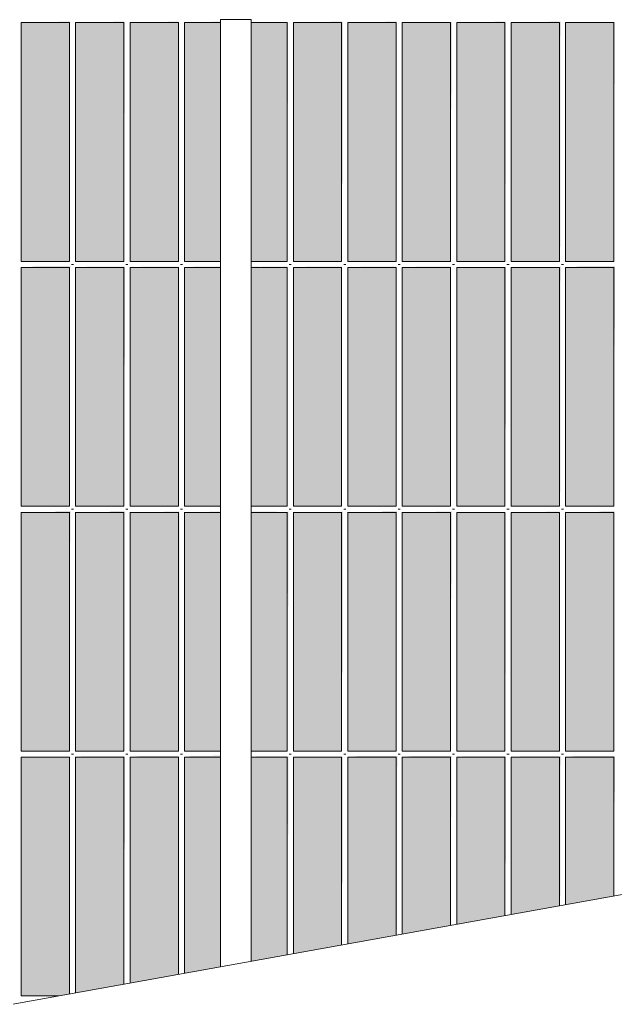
# Model space of a CAD drawing. Header units: metres. Extents: x -14 to 130, y -38 to 4.
# Drawn here: x 110.578 to 111.065, y -31.193 to -30.394 of the extents above; entities that cross this region are included whole.
import ezdxf

# ---------------------------------------------------------------- set-up
doc = ezdxf.new("R2010")
doc.units = ezdxf.units.M
doc.header["$MEASUREMENT"] = 0
for name, color, linetype in [('A-Ost_Ansicht Ost PP_2_110 Wand Aussen', 7, 'Continuous'), ('A-Ost_Ansicht Ost PP_2_140 Brüstung', 7, 'Continuous'), ('A-Ost_Ansicht Ost PP_2_717 Außen Ausstattung', 7, 'Continuous')]:
    doc.layers.add(name, color=color, linetype=linetype)

msp = doc.modelspace()

# ---------------------------------------------------------------- hatches: boundary and pattern name
at = {"layer": 'A-Ost_Ansicht Ost PP_2_140 Brüstung', "linetype": 'Continuous', "lineweight": 0, "true_color": 0x000000}
for points in [[(110.57962, -30.59123), (110.61909, -30.59123), (110.61909, -30.39623), (110.57962, -30.39623)], [(110.66355, -30.39623), (110.62409, -30.39623), (110.62409, -30.59123), (110.66355, -30.59123)], [(110.70802, -30.39623), (110.66855, -30.39623), (110.66855, -30.59123), (110.70802, -30.59123)], [(110.71302, -30.59123), (110.74247, -30.59123), (110.74247, -30.39623), (110.71302, -30.39623)], [(110.79694, -30.39623), (110.76749, -30.39623), (110.76749, -30.59123), (110.79694, -30.59123)], [(110.80194, -30.59123), (110.84141, -30.59123), (110.84141, -30.39623), (110.80194, -30.39623)], [(110.88587, -30.39623), (110.84641, -30.39623), (110.84641, -30.59123), (110.88587, -30.59123)], [(110.93034, -30.39623), (110.89087, -30.39623), (110.89087, -30.59123), (110.93034, -30.59123)], [(110.93534, -30.39623), (110.93534, -30.59123), (110.9748, -30.59123), (110.9748, -30.39623)], [(110.9798, -30.59123), (111.01927, -30.59123), (111.01927, -30.39623), (110.9798, -30.39623)], [(111.06373, -30.39623), (111.02427, -30.39623), (111.02427, -30.59123), (111.06373, -30.59123)], [(110.61909, -30.59623), (110.57962, -30.59623), (110.57962, -30.79123), (110.61909, -30.79123)], [(110.66355, -30.59623), (110.62409, -30.59623), (110.62409, -30.79123), (110.66355, -30.79123)], [(110.66855, -30.59623), (110.66855, -30.79123), (110.70802, -30.79123), (110.70802, -30.59623)], [(110.71302, -30.59623), (110.71302, -30.79123), (110.74247, -30.79123), (110.74247, -30.59623)], [(110.76749, -30.79123), (110.79694, -30.79123), (110.79694, -30.59623), (110.76749, -30.59623)], [(110.84141, -30.59623), (110.80194, -30.59623), (110.80194, -30.79123), (110.84141, -30.79123)], [(110.84641, -30.79123), (110.88587, -30.79123), (110.88587, -30.59623), (110.84641, -30.59623)], [(110.93034, -30.59623), (110.89087, -30.59623), (110.89087, -30.79123), (110.93034, -30.79123)], [(110.9748, -30.59623), (110.93534, -30.59623), (110.93534, -30.79123), (110.9748, -30.79123)], [(110.9798, -30.59623), (110.9798, -30.79123), (111.01927, -30.79123), (111.01927, -30.59623)], [(111.02427, -30.59623), (111.02427, -30.79123), (111.06373, -30.79123), (111.06373, -30.59623)], [(110.57962, -30.99123), (110.61909, -30.99123), (110.61909, -30.79623), (110.57962, -30.79623)], [(110.62409, -30.99123), (110.66355, -30.99123), (110.66355, -30.79623), (110.62409, -30.79623)], [(110.66855, -30.99123), (110.70802, -30.99123), (110.70802, -30.79623), (110.66855, -30.79623)], [(110.71302, -30.99123), (110.74247, -30.99123), (110.74247, -30.79623), (110.71302, -30.79623)], [(110.79694, -30.79623), (110.76749, -30.79623), (110.76749, -30.99123), (110.79694, -30.99123)], [(110.80194, -30.99123), (110.84141, -30.99123), (110.84141, -30.79623), (110.80194, -30.79623)], [(110.84641, -30.99123), (110.88587, -30.99123), (110.88587, -30.79623), (110.84641, -30.79623)], [(110.89087, -30.79623), (110.89087, -30.99123), (110.93034, -30.99123), (110.93034, -30.79623)], [(110.93534, -30.79623), (110.93534, -30.99123), (110.9748, -30.99123), (110.9748, -30.79623)], [(110.9798, -30.79623), (110.9798, -30.99123), (111.01927, -30.99123), (111.01927, -30.79623)], [(111.02427, -30.79623), (111.02427, -30.99123), (111.06373, -30.99123), (111.06373, -30.79623)], [(110.61909, -30.99623), (110.57962, -30.99623), (110.57962, -31.19123), (110.61008, -31.19123), (110.61909, -31.18961)], [(110.66355, -30.99623), (110.62409, -30.99623), (110.62409, -31.18871), (110.66355, -31.1816)], [(110.70802, -30.99623), (110.66855, -30.99623), (110.66855, -31.1807), (110.70802, -31.1736)], [(110.71302, -30.99623), (110.71302, -31.1727), (110.74247, -31.1674), (110.74247, -30.99623)], [(110.76749, -31.1629), (110.79694, -31.15759), (110.79694, -30.99623), (110.76749, -30.99623)], [(110.84141, -30.99623), (110.80194, -30.99623), (110.80194, -31.15669), (110.84141, -31.14959)], [(110.84641, -30.99623), (110.84641, -31.14869), (110.88587, -31.14159), (110.88587, -30.99623)], [(110.93034, -30.99623), (110.89087, -30.99623), (110.89087, -31.14069), (110.93034, -31.13358)], [(110.9748, -30.99623), (110.93534, -30.99623), (110.93534, -31.13268), (110.9748, -31.12558)], [(111.01927, -30.99623), (110.9798, -30.99623), (110.9798, -31.12468), (111.01927, -31.11758)], [(111.06373, -30.99623), (111.02427, -30.99623), (111.02427, -31.11668), (111.06373, -31.10957)]]:
    msp.add_hatch(color=18, dxfattribs=at).paths.add_polyline_path(points)
at = {"layer": 'A-Ost_Ansicht Ost PP_2_717 Außen Ausstattung', "linetype": 'Continuous', "lineweight": 0, "true_color": 0x000000}
for points in [[(110.61998, -30.39534), (110.57873, -30.39534), (110.61967, -30.39564)], [(110.57904, -30.39564), (110.61942, -30.39589)], [(110.57929, -30.39589), (110.61924, -30.39608)], [(110.61924, -30.39608), (110.57947, -30.39608), (110.61913, -30.39619)], [(110.61913, -30.59127), (110.61924, -30.39608)], [(110.61924, -30.39608), (110.61924, -30.59138), (110.61942, -30.39589)], [(110.61942, -30.39589), (110.61942, -30.59156), (110.61967, -30.39564)], [(110.61998, -30.39534), (110.61967, -30.59181)], [(110.66444, -30.39534), (110.62319, -30.39534), (110.66414, -30.39564)], [(110.66414, -30.39564), (110.6235, -30.39564), (110.66389, -30.39589)], [(110.66389, -30.39589), (110.62375, -30.39589), (110.6637, -30.39608)], [(110.62394, -30.39608), (110.66359, -30.39619)], [(110.6637, -30.39608), (110.66359, -30.59127)], [(110.6637, -30.59138), (110.66389, -30.39589)], [(110.66389, -30.39589), (110.66389, -30.59156), (110.66414, -30.39564)], [(110.66414, -30.59181), (110.66444, -30.39534)], [(110.70891, -30.39534), (110.66766, -30.39534), (110.7086, -30.39564)], [(110.7086, -30.39564), (110.66797, -30.39564), (110.70835, -30.39589)], [(110.66822, -30.39589), (110.70817, -30.39608)], [(110.70817, -30.39608), (110.6684, -30.39608), (110.70805, -30.39619)], [(110.70805, -30.59127), (110.70817, -30.39608)], [(110.70817, -30.39608), (110.70817, -30.59138), (110.70835, -30.39589)], [(110.70835, -30.39589), (110.70835, -30.59156), (110.7086, -30.39564)], [(110.70891, -30.39534), (110.7086, -30.59181)], [(110.74247, -30.39534), (110.71212, -30.39534), (110.74247, -30.39564)], [(110.71243, -30.39564), (110.74247, -30.39589)], [(110.71268, -30.39589), (110.74247, -30.39608)], [(110.74247, -30.39608), (110.71286, -30.39608), (110.74247, -30.39619)], [(110.74159, -30.39498), (110.74247, -30.39534)], [(110.74187, -30.39458), (110.74247, -30.39498)], [(110.76748, -30.39534), (110.79753, -30.39564)], [(110.79753, -30.39564), (110.76748, -30.39564), (110.79728, -30.39589)], [(110.79728, -30.39589), (110.76748, -30.39589), (110.79709, -30.39608)], [(110.76748, -30.39608), (110.79698, -30.39619)], [(110.79698, -30.39619), (110.79698, -30.59127), (110.79709, -30.39608)], [(110.79728, -30.39589), (110.79709, -30.59138)], [(110.79728, -30.39589), (110.79728, -30.59156), (110.79753, -30.39564)], [(110.79784, -30.39534), (110.79753, -30.59181)], [(110.8423, -30.39534), (110.80105, -30.39534), (110.84199, -30.39564)], [(110.84199, -30.39564), (110.80136, -30.39564), (110.84174, -30.39589)], [(110.80161, -30.39589), (110.84156, -30.39608)], [(110.84156, -30.39608), (110.80179, -30.39608), (110.84145, -30.39619)], [(110.84145, -30.59127), (110.84156, -30.39608)], [(110.84156, -30.59138), (110.84174, -30.39589)], [(110.84174, -30.39589), (110.84174, -30.59156), (110.84199, -30.39564)], [(110.84199, -30.39564), (110.84199, -30.59181), (110.8423, -30.39534)], [(110.88676, -30.39534), (110.84551, -30.39534), (110.88646, -30.39564)], [(110.88646, -30.39564), (110.84582, -30.39564), (110.88621, -30.39589)], [(110.88621, -30.39589), (110.84607, -30.39589), (110.88602, -30.39608)], [(110.88602, -30.39608), (110.84626, -30.39608), (110.88591, -30.39619)], [(110.88602, -30.39608), (110.88591, -30.59127)], [(110.88602, -30.39608), (110.88602, -30.59138), (110.88621, -30.39589)], [(110.88646, -30.39564), (110.88621, -30.59156)], [(110.88676, -30.39534), (110.88646, -30.59181)], [(110.88998, -30.39534), (110.93092, -30.39564)], [(110.93092, -30.39564), (110.89029, -30.39564), (110.93067, -30.39589)], [(110.93067, -30.39589), (110.89054, -30.39589), (110.93049, -30.39608)], [(110.89072, -30.39608), (110.93038, -30.39619)], [(110.93038, -30.59127), (110.93049, -30.39608)], [(110.93049, -30.39608), (110.93049, -30.59138), (110.93067, -30.39589)], [(110.93067, -30.39589), (110.93067, -30.59156), (110.93092, -30.39564)], [(110.93092, -30.39564), (110.93092, -30.59181), (110.93123, -30.39534)], [(110.97569, -30.39534), (110.93444, -30.39534), (110.97539, -30.39564)], [(110.93475, -30.39564), (110.97514, -30.39589)], [(110.935, -30.39589), (110.97495, -30.39608)], [(110.97495, -30.39608), (110.93519, -30.39608), (110.97484, -30.39619)], [(110.97484, -30.39619), (110.97484, -30.59127), (110.97495, -30.39608)], [(110.97495, -30.39608), (110.97495, -30.59138), (110.97514, -30.39589)], [(110.97514, -30.39589), (110.97514, -30.59156), (110.97539, -30.39564)], [(110.97569, -30.39534), (110.97539, -30.59181)], [(111.02016, -30.39534), (110.97891, -30.39534), (111.01985, -30.39564)], [(110.97922, -30.39564), (111.0196, -30.39589)], [(110.97947, -30.39589), (111.01942, -30.39608)], [(110.97965, -30.39608), (111.0193, -30.39619)], [(111.01942, -30.39608), (111.0193, -30.59127)], [(111.01942, -30.39608), (111.01942, -30.59138), (111.0196, -30.39589)], [(111.0196, -30.39589), (111.0196, -30.59156), (111.01985, -30.39564)], [(111.01985, -30.39564), (111.01985, -30.59181), (111.02016, -30.39534)], [(111.02337, -30.39534), (111.06431, -30.39564)], [(111.02368, -30.39564), (111.06406, -30.39589)], [(111.06406, -30.39589), (111.02393, -30.39589), (111.06388, -30.39608)], [(111.06388, -30.39608), (111.02411, -30.39608), (111.06377, -30.39619)], [(111.06377, -30.39619), (111.06377, -30.59127), (111.06388, -30.39608)], [(111.06388, -30.39608), (111.06388, -30.59138), (111.06406, -30.39589)], [(111.06406, -30.39589), (111.06406, -30.59156), (111.06431, -30.39564)], [(111.06462, -30.39534), (111.06431, -30.59181)], [(110.61998, -30.59534), (110.57873, -30.59534), (110.61967, -30.59564)], [(110.61967, -30.59564), (110.57904, -30.59564), (110.61942, -30.59589)], [(110.57929, -30.59589), (110.61924, -30.59608)], [(110.57947, -30.59608), (110.61913, -30.59619)], [(110.61924, -30.59608), (110.61913, -30.79127)], [(110.61924, -30.79138), (110.61942, -30.59589)], [(110.61942, -30.59589), (110.61942, -30.79156), (110.61967, -30.59564)], [(110.61998, -30.59534), (110.61967, -30.79181)], [(110.62319, -30.59534), (110.66414, -30.59564)], [(110.66414, -30.59564), (110.6235, -30.59564), (110.66389, -30.59589)], [(110.66389, -30.59589), (110.62375, -30.59589), (110.6637, -30.59608)], [(110.62394, -30.59608), (110.66359, -30.59619)], [(110.66359, -30.59619), (110.66359, -30.79127), (110.6637, -30.59608)], [(110.6637, -30.79138), (110.66389, -30.59589)], [(110.66389, -30.59589), (110.66389, -30.79156), (110.66414, -30.59564)], [(110.66414, -30.59564), (110.66414, -30.79181), (110.66444, -30.59534)], [(110.66766, -30.59534), (110.7086, -30.59564)], [(110.7086, -30.59564), (110.66797, -30.59564), (110.70835, -30.59589)], [(110.66822, -30.59589), (110.70817, -30.59608)], [(110.70817, -30.59608), (110.6684, -30.59608), (110.70805, -30.59619)], [(110.70805, -30.79127), (110.70817, -30.59608)], [(110.70817, -30.59608), (110.70817, -30.79138), (110.70835, -30.59589)], [(110.70835, -30.59589), (110.70835, -30.79156), (110.7086, -30.59564)], [(110.70891, -30.59534), (110.7086, -30.79181)], [(110.74247, -30.59534), (110.71212, -30.59534), (110.74247, -30.59564)], [(110.71243, -30.59564), (110.74247, -30.59589)], [(110.71268, -30.59589), (110.74247, -30.59608)], [(110.74247, -30.59608), (110.71286, -30.59608), (110.74247, -30.59619)], [(110.73039, -30.59127), (110.74247, -30.59138)], [(110.73081, -30.59138), (110.74247, -30.59156)], [(110.73121, -30.59156), (110.74247, -30.59181)], [(110.73157, -30.59181), (110.74247, -30.59212)], [(110.73187, -30.59212), (110.74247, -30.59248)], [(110.73212, -30.59248), (110.74247, -30.59287)], [(110.73213, -30.59498), (110.74247, -30.59534)], [(110.73231, -30.59287), (110.74247, -30.5933)], [(110.73231, -30.59458), (110.74247, -30.59498)], [(110.73242, -30.5933), (110.74247, -30.59373)], [(110.73242, -30.59416), (110.74247, -30.59458)], [(110.73246, -30.59373), (110.74247, -30.59416)], [(110.79784, -30.59534), (110.76748, -30.59534), (110.79753, -30.59564)], [(110.76748, -30.59589), (110.79728, -30.59589), (110.76748, -30.59564)], [(110.76748, -30.59608), (110.79709, -30.59608), (110.76748, -30.59589)], [(110.76748, -30.59608), (110.79698, -30.59619)], [(110.79698, -30.59619), (110.79698, -30.79127), (110.79709, -30.59608)], [(110.79709, -30.59608), (110.79709, -30.79138), (110.79728, -30.59589)], [(110.79753, -30.59564), (110.79728, -30.79156)], [(110.79784, -30.59534), (110.79753, -30.79181)], [(110.8423, -30.59534), (110.80105, -30.59534), (110.84199, -30.59564)], [(110.80136, -30.59564), (110.84174, -30.59589)], [(110.84174, -30.59589), (110.80161, -30.59589), (110.84156, -30.59608)], [(110.84156, -30.59608), (110.80179, -30.59608), (110.84145, -30.59619)], [(110.84156, -30.59608), (110.84145, -30.79127)], [(110.84156, -30.79138), (110.84174, -30.59589)], [(110.84199, -30.59564), (110.84174, -30.79156)], [(110.8423, -30.59534), (110.84199, -30.79181)], [(110.88676, -30.59534), (110.84551, -30.59534), (110.88646, -30.59564)], [(110.84582, -30.59564), (110.88621, -30.59589)], [(110.88621, -30.59589), (110.84607, -30.59589), (110.88602, -30.59608)], [(110.88602, -30.59608), (110.84626, -30.59608), (110.88591, -30.59619)], [(110.88602, -30.59608), (110.88591, -30.79127)], [(110.88602, -30.79138), (110.88621, -30.59589)], [(110.88621, -30.59589), (110.88621, -30.79156), (110.88646, -30.59564)], [(110.88646, -30.79181), (110.88676, -30.59534)], [(110.93123, -30.59534), (110.88998, -30.59534), (110.93092, -30.59564)], [(110.89029, -30.59564), (110.93067, -30.59589)], [(110.93067, -30.59589), (110.89054, -30.59589), (110.93049, -30.59608)], [(110.89072, -30.59608), (110.93038, -30.59619)], [(110.93038, -30.59619), (110.93038, -30.79127), (110.93049, -30.59608)], [(110.93049, -30.59608), (110.93049, -30.79138), (110.93067, -30.59589)], [(110.93092, -30.59564), (110.93067, -30.79156)], [(110.93123, -30.59534), (110.93092, -30.79181)], [(110.93444, -30.59534), (110.97539, -30.59564)], [(110.93475, -30.59564), (110.97514, -30.59589)], [(110.97514, -30.59589), (110.935, -30.59589), (110.97495, -30.59608)], [(110.93519, -30.59608), (110.97484, -30.59619)], [(110.97495, -30.59608), (110.97484, -30.79127)], [(110.97495, -30.59608), (110.97495, -30.79138), (110.97514, -30.59589)], [(110.97514, -30.59589), (110.97514, -30.79156), (110.97539, -30.59564)], [(110.97539, -30.59564), (110.97539, -30.79181), (110.97569, -30.59534)], [(110.97891, -30.59534), (111.01985, -30.59564)], [(110.97922, -30.59564), (111.0196, -30.59589)], [(111.0196, -30.59589), (110.97947, -30.59589), (111.01942, -30.59608)], [(111.01942, -30.59608), (110.97965, -30.59608), (111.0193, -30.59619)], [(111.0193, -30.59619), (111.0193, -30.79127), (111.01942, -30.59608)], [(111.01942, -30.59608), (111.01942, -30.79138), (111.0196, -30.59589)], [(111.0196, -30.59589), (111.0196, -30.79156), (111.01985, -30.59564)], [(111.01985, -30.59564), (111.01985, -30.79181), (111.02016, -30.59534)], [(111.06462, -30.59534), (111.02337, -30.59534), (111.06431, -30.59564)], [(111.06431, -30.59564), (111.02368, -30.59564), (111.06406, -30.59589)], [(111.06406, -30.59589), (111.02393, -30.59589), (111.06388, -30.59608)], [(111.06388, -30.59608), (111.02411, -30.59608), (111.06377, -30.59619)], [(111.06388, -30.59608), (111.06377, -30.79127)], [(111.06388, -30.59608), (111.06388, -30.79138), (111.06406, -30.59589)], [(111.06406, -30.59589), (111.06406, -30.79156), (111.06431, -30.59564)], [(111.06431, -30.59564), (111.06431, -30.79181), (111.06462, -30.59534)], [(110.61998, -30.79534), (110.57873, -30.79534), (110.61967, -30.79564)], [(110.61967, -30.79564), (110.57904, -30.79564), (110.61942, -30.79589)], [(110.57929, -30.79589), (110.61924, -30.79608)], [(110.57947, -30.79608), (110.61913, -30.79619)], [(110.61913, -30.99127), (110.61924, -30.79608)], [(110.61924, -30.79608), (110.61924, -30.99138), (110.61942, -30.79589)], [(110.61942, -30.79589), (110.61942, -30.99156), (110.61967, -30.79564)], [(110.61967, -30.79564), (110.61967, -30.99181), (110.61998, -30.79534)], [(110.66444, -30.79534), (110.62319, -30.79534), (110.66414, -30.79564)], [(110.66414, -30.79564), (110.6235, -30.79564), (110.66389, -30.79589)], [(110.62375, -30.79589), (110.6637, -30.79608)], [(110.62394, -30.79608), (110.66359, -30.79619)], [(110.66359, -30.79619), (110.66359, -30.99127), (110.6637, -30.79608)], [(110.6637, -30.79608), (110.6637, -30.99138), (110.66389, -30.79589)], [(110.66414, -30.79564), (110.66389, -30.99156)], [(110.66414, -30.99181), (110.66444, -30.79534)], [(110.70891, -30.79534), (110.66766, -30.79534), (110.7086, -30.79564)], [(110.66797, -30.79564), (110.70835, -30.79589)], [(110.66822, -30.79589), (110.70817, -30.79608)], [(110.6684, -30.79608), (110.70805, -30.79619)], [(110.70805, -30.79619), (110.70805, -30.99127), (110.70817, -30.79608)], [(110.70817, -30.79608), (110.70817, -30.99138), (110.70835, -30.79589)], [(110.70835, -30.79589), (110.70835, -30.99156), (110.7086, -30.79564)], [(110.7086, -30.79564), (110.7086, -30.99181), (110.70891, -30.79534)], [(110.74247, -30.79534), (110.71212, -30.79534), (110.74247, -30.79564)], [(110.71243, -30.79564), (110.74247, -30.79589)], [(110.71268, -30.79589), (110.74247, -30.79608)], [(110.74247, -30.79608), (110.71286, -30.79608), (110.74247, -30.79619)], [(110.73039, -30.79127), (110.74247, -30.79138)], [(110.73081, -30.79138), (110.74247, -30.79156)], [(110.73121, -30.79156), (110.74247, -30.79181)], [(110.73157, -30.79181), (110.74247, -30.79212)], [(110.73187, -30.79212), (110.74247, -30.79248)], [(110.73212, -30.79248), (110.74247, -30.79287)], [(110.73213, -30.79498), (110.74247, -30.79534)], [(110.73231, -30.79287), (110.74247, -30.7933)], [(110.73231, -30.79458), (110.74247, -30.79498)], [(110.73242, -30.7933), (110.74247, -30.79373)], [(110.73242, -30.79416), (110.74247, -30.79458)], [(110.73246, -30.79373), (110.74247, -30.79416)], [(110.76748, -30.79564), (110.79753, -30.79564), (110.76748, -30.79534)], [(110.76748, -30.79564), (110.79728, -30.79589)], [(110.76748, -30.79608), (110.79709, -30.79608), (110.76748, -30.79589)], [(110.76748, -30.79608), (110.79698, -30.79619)], [(110.79698, -30.99127), (110.79709, -30.79608)], [(110.79728, -30.79589), (110.79709, -30.99138)], [(110.79728, -30.79589), (110.79728, -30.99156), (110.79753, -30.79564)], [(110.79753, -30.79564), (110.79753, -30.99181), (110.79784, -30.79534)], [(110.80105, -30.79534), (110.84199, -30.79564)], [(110.80136, -30.79564), (110.84174, -30.79589)], [(110.80161, -30.79589), (110.84156, -30.79608)], [(110.84156, -30.79608), (110.80179, -30.79608), (110.84145, -30.79619)], [(110.84156, -30.79608), (110.84145, -30.99127)], [(110.84156, -30.79608), (110.84156, -30.99138), (110.84174, -30.79589)], [(110.84174, -30.79589), (110.84174, -30.99156), (110.84199, -30.79564)], [(110.84199, -30.79564), (110.84199, -30.99181), (110.8423, -30.79534)], [(110.88676, -30.79534), (110.84551, -30.79534), (110.88646, -30.79564)], [(110.88646, -30.79564), (110.84582, -30.79564), (110.88621, -30.79589)], [(110.84607, -30.79589), (110.88602, -30.79608)], [(110.88602, -30.79608), (110.84626, -30.79608), (110.88591, -30.79619)], [(110.88602, -30.79608), (110.88591, -30.99127)], [(110.88602, -30.79608), (110.88602, -30.99138), (110.88621, -30.79589)], [(110.88646, -30.79564), (110.88621, -30.99156)], [(110.88646, -30.99181), (110.88676, -30.79534)], [(110.93123, -30.79534), (110.88998, -30.79534), (110.93092, -30.79564)], [(110.89029, -30.79564), (110.93067, -30.79589)], [(110.93067, -30.79589), (110.89054, -30.79589), (110.93049, -30.79608)], [(110.89072, -30.79608), (110.93038, -30.79619)], [(110.93038, -30.99127), (110.93049, -30.79608)], [(110.93049, -30.79608), (110.93049, -30.99138), (110.93067, -30.79589)], [(110.93067, -30.79589), (110.93067, -30.99156), (110.93092, -30.79564)], [(110.93092, -30.79564), (110.93092, -30.99181), (110.93123, -30.79534)], [(110.93444, -30.79534), (110.97539, -30.79564)], [(110.93475, -30.79564), (110.97514, -30.79589)], [(110.97514, -30.79589), (110.935, -30.79589), (110.97495, -30.79608)], [(110.97495, -30.79608), (110.93519, -30.79608), (110.97484, -30.79619)], [(110.97495, -30.79608), (110.97484, -30.99127)], [(110.97495, -30.79608), (110.97495, -30.99138), (110.97514, -30.79589)], [(110.97514, -30.79589), (110.97514, -30.99156), (110.97539, -30.79564)], [(110.97569, -30.79534), (110.97539, -30.99181)], [(110.97891, -30.79534), (111.01985, -30.79564)], [(111.01985, -30.79564), (110.97922, -30.79564), (111.0196, -30.79589)], [(110.97947, -30.79589), (111.01942, -30.79608)], [(111.01942, -30.79608), (110.97965, -30.79608), (111.0193, -30.79619)], [(111.0193, -30.99127), (111.01942, -30.79608)], [(111.01942, -30.79608), (111.01942, -30.99138), (111.0196, -30.79589)], [(111.0196, -30.79589), (111.0196, -30.99156), (111.01985, -30.79564)], [(111.01985, -30.99181), (111.02016, -30.79534)], [(111.06462, -30.79534), (111.02337, -30.79534), (111.06431, -30.79564)], [(111.06431, -30.79564), (111.02368, -30.79564), (111.06406, -30.79589)], [(111.06406, -30.79589), (111.02393, -30.79589), (111.06388, -30.79608)], [(111.02411, -30.79608), (111.06377, -30.79619)], [(111.06377, -30.79619), (111.06377, -30.99127), (111.06388, -30.79608)], [(111.06388, -30.79608), (111.06388, -30.99138), (111.06406, -30.79589)], [(111.06431, -30.79564), (111.06406, -30.99156)], [(111.06462, -30.79534), (111.06431, -30.99181)], [(110.57873, -30.99534), (110.61967, -30.99564)], [(110.57904, -30.99564), (110.61942, -30.99589)], [(110.61942, -30.99589), (110.57929, -30.99589), (110.61924, -30.99608)], [(110.61924, -30.99608), (110.57947, -30.99608), (110.61913, -30.99619)], [(110.61913, -30.99619), (110.61913, -31.1896), (110.61924, -30.99608)], [(110.61924, -30.99608), (110.61924, -31.18958), (110.61942, -30.99589)], [(110.61942, -30.99589), (110.61942, -31.18955), (110.61967, -30.99564)], [(110.61998, -30.99534), (110.61967, -31.1895)], [(110.62319, -30.99534), (110.66414, -30.99564)], [(110.66414, -30.99564), (110.6235, -30.99564), (110.66389, -30.99589)], [(110.62375, -30.99589), (110.6637, -30.99608)], [(110.62394, -30.99608), (110.66359, -30.99619)], [(110.66359, -30.99619), (110.66359, -31.1816), (110.6637, -30.99608)], [(110.6637, -30.99608), (110.6637, -31.18158), (110.66389, -30.99589)], [(110.66389, -30.99589), (110.66389, -31.18154), (110.66414, -30.99564)], [(110.66414, -30.99564), (110.66414, -31.1815), (110.66444, -30.99534)], [(110.70891, -30.99534), (110.66766, -30.99534), (110.7086, -30.99564)], [(110.7086, -30.99564), (110.66797, -30.99564), (110.70835, -30.99589)], [(110.70835, -30.99589), (110.66822, -30.99589), (110.70817, -30.99608)], [(110.6684, -30.99608), (110.70805, -30.99619)], [(110.70805, -30.99619), (110.70805, -31.17359), (110.70817, -30.99608)], [(110.70835, -30.99589), (110.70817, -31.17357)], [(110.70835, -31.17354), (110.7086, -30.99564)], [(110.7086, -31.1735), (110.70891, -30.99534)], [(110.74247, -30.99534), (110.71212, -30.99534), (110.74247, -30.99564)], [(110.74247, -30.99564), (110.71243, -30.99564), (110.74247, -30.99589)], [(110.71268, -30.99589), (110.74247, -30.99608)], [(110.74247, -30.99608), (110.71286, -30.99608), (110.74247, -30.99619)], [(110.73039, -30.99127), (110.74247, -30.99138)], [(110.73081, -30.99138), (110.74247, -30.99156)], [(110.73121, -30.99156), (110.74247, -30.99181)], [(110.73157, -30.99181), (110.74247, -30.99212)], [(110.73187, -30.99212), (110.74247, -30.99248)], [(110.73212, -30.99248), (110.74247, -30.99287)], [(110.74247, -30.99498), (110.73212, -30.99498), (110.74247, -30.99534)], [(110.73231, -30.99287), (110.74247, -30.9933)], [(110.73231, -30.99458), (110.74247, -30.99498)], [(110.73242, -30.9933), (110.74247, -30.99373)], [(110.73242, -30.99416), (110.74247, -30.99458)], [(110.73246, -30.99373), (110.74247, -30.99416)], [(110.76748, -30.99534), (110.79753, -30.99564)], [(110.79753, -30.99564), (110.76748, -30.99564), (110.79728, -30.99589)], [(110.76748, -30.99608), (110.79709, -30.99608), (110.76748, -30.99589)], [(110.76748, -30.99608), (110.79698, -30.99619)], [(110.79698, -30.99619), (110.79698, -31.15759), (110.79709, -30.99608)], [(110.79709, -30.99608), (110.79709, -31.15757), (110.79728, -30.99589)], [(110.79728, -30.99589), (110.79728, -31.15753), (110.79753, -30.99564)], [(110.79753, -30.99564), (110.79753, -31.15749), (110.79784, -30.99534)], [(110.80105, -30.99534), (110.84199, -30.99564)], [(110.80136, -30.99564), (110.84174, -30.99589)], [(110.84174, -30.99589), (110.80161, -30.99589), (110.84156, -30.99608)], [(110.80179, -30.99608), (110.84145, -30.99619)], [(110.84145, -30.99619), (110.84145, -31.14958), (110.84156, -30.99608)], [(110.84174, -30.99589), (110.84156, -31.14956)], [(110.84174, -30.99589), (110.84174, -31.14953), (110.84199, -30.99564)], [(110.84199, -30.99564), (110.84199, -31.14949), (110.8423, -30.99534)], [(110.88676, -30.99534), (110.84551, -30.99534), (110.88646, -30.99564)], [(110.88646, -30.99564), (110.84582, -30.99564), (110.88621, -30.99589)], [(110.84607, -30.99589), (110.88602, -30.99608)], [(110.84626, -30.99608), (110.88591, -30.99619)], [(110.88602, -30.99608), (110.88591, -31.14158)], [(110.88602, -30.99608), (110.88602, -31.14156), (110.88621, -30.99589)], [(110.88621, -30.99589), (110.88621, -31.14153), (110.88646, -30.99564)], [(110.88646, -30.99564), (110.88646, -31.14148), (110.88676, -30.99534)], [(110.93123, -30.99534), (110.88998, -30.99534), (110.93092, -30.99564)], [(110.93092, -30.99564), (110.89029, -30.99564), (110.93067, -30.99589)], [(110.93067, -30.99589), (110.89054, -30.99589), (110.93049, -30.99608)], [(110.93049, -30.99608), (110.89072, -30.99608), (110.93038, -30.99619)], [(110.93038, -30.99619), (110.93038, -31.13358), (110.93049, -30.99608)], [(110.93049, -30.99608), (110.93049, -31.13356), (110.93067, -30.99589)], [(110.93092, -30.99564), (110.93067, -31.13352)], [(110.93092, -30.99564), (110.93092, -31.13348), (110.93123, -30.99534)], [(110.93444, -30.99534), (110.97539, -30.99564)], [(110.97539, -30.99564), (110.93475, -30.99564), (110.97514, -30.99589)], [(110.97514, -30.99589), (110.935, -30.99589), (110.97495, -30.99608)], [(110.97495, -30.99608), (110.93519, -30.99608), (110.97484, -30.99619)], [(110.97495, -30.99608), (110.97484, -31.12557)], [(110.97495, -30.99608), (110.97495, -31.12555), (110.97514, -30.99589)], [(110.97514, -30.99589), (110.97514, -31.12552), (110.97539, -30.99564)], [(110.97539, -30.99564), (110.97539, -31.12547), (110.97569, -30.99534)], [(111.02016, -30.99534), (110.97891, -30.99534), (111.01985, -30.99564)], [(110.97922, -30.99564), (111.0196, -30.99589)], [(110.97947, -30.99589), (111.01942, -30.99608)], [(111.01942, -30.99608), (110.97965, -30.99608), (111.0193, -30.99619)], [(111.0193, -30.99619), (111.0193, -31.11757), (111.01942, -30.99608)], [(111.01942, -30.99608), (111.01942, -31.11755), (111.0196, -30.99589)], [(111.01985, -30.99564), (111.0196, -31.11752)], [(111.01985, -30.99564), (111.01985, -31.11747), (111.02016, -30.99534)], [(111.06462, -30.99534), (111.02337, -30.99534), (111.06431, -30.99564)], [(111.06431, -30.99564), (111.02368, -30.99564), (111.06406, -30.99589)], [(111.06406, -30.99589), (111.02393, -30.99589), (111.06388, -30.99608)], [(111.02411, -30.99608), (111.06377, -30.99619)], [(111.06377, -30.99619), (111.06377, -31.10957), (111.06388, -30.99608)], [(111.06388, -30.99608), (111.06388, -31.10955), (111.06406, -30.99589)], [(111.06406, -30.99589), (111.06406, -31.10951), (111.06431, -30.99564)], [(111.06431, -30.99564), (111.06431, -31.10947), (111.06462, -30.99534)]]:
    msp.add_hatch(color=18, dxfattribs=at).paths.add_polyline_path(points)

# ---------------------------------------------------------------- linework, layer by layer
at = {"layer": 'A-Ost_Ansicht Ost PP_2_110 Wand Aussen', "color": 7, "linetype": 'Continuous', "lineweight": 18, "ltscale": 1000}
msp.add_line((111.6434, -31.00523), (107.49202, -31.75248), dxfattribs=at)
at = {"layer": 'A-Ost_Ansicht Ost PP_2_717 Außen Ausstattung', "color": 7, "linetype": 'Continuous', "lineweight": 13, "ltscale": 1000}
for p, q in [((110.57962, -30.59123), (110.57962, -30.39622)), ((110.57962, -30.39623), (110.61909, -30.39623)), ((110.61909, -30.59123), (110.61909, -30.39622)), ((110.62409, -30.59123), (110.62409, -30.39622)), ((110.62409, -30.39623), (110.66355, -30.39623)), ((110.66355, -30.59123), (110.66355, -30.39622)), ((110.66855, -30.59123), (110.66855, -30.39622)), ((110.66855, -30.39623), (110.70802, -30.39623)), ((110.70802, -30.59123), (110.70802, -30.39622)), ((110.71302, -30.59123), (110.71302, -30.39622)), ((110.71302, -30.39623), (110.74247, -30.39623)), ((110.74247, -30.39373), (110.76747, -30.39373)), ((110.74247, -31.1674), (110.74247, -30.39373)), ((110.76747, -31.1629), (110.76747, -30.39373)), ((110.76747, -30.39623), (110.79694, -30.39623)), ((110.76749, -30.59123), (110.76749, -30.39623)), ((110.79694, -30.59123), (110.79694, -30.39622)), ((110.80194, -30.59123), (110.80194, -30.39622)), ((110.80194, -30.39623), (110.84141, -30.39623)), ((110.84141, -30.59123), (110.84141, -30.39622)), ((110.84641, -30.59123), (110.84641, -30.39622)), ((110.84641, -30.39623), (110.88587, -30.39623)), ((110.88587, -30.59123), (110.88587, -30.39622)), ((110.89087, -30.59123), (110.89087, -30.39622)), ((110.89087, -30.39623), (110.93034, -30.39623)), ((110.93034, -30.59123), (110.93034, -30.39623)), ((110.93534, -30.39623), (110.9748, -30.39623)), ((110.93534, -30.59123), (110.93534, -30.39623)), ((110.9748, -30.59123), (110.9748, -30.39623)), ((110.9798, -30.39623), (111.01927, -30.39623)), ((110.9798, -30.59123), (110.9798, -30.39623)), ((111.01927, -30.59123), (111.01927, -30.39623)), ((111.02427, -30.39623), (111.06373, -30.39623)), ((111.02427, -30.59123), (111.02427, -30.39623)), ((111.06373, -30.59123), (111.06373, -30.39623)), ((110.57962, -30.59123), (110.61909, -30.59123)), ((110.57962, -30.79123), (110.57962, -30.59622)), ((110.57962, -30.59623), (110.61909, -30.59623)), ((110.61909, -30.79123), (110.61909, -30.59622)), ((110.62073, -30.59373), (110.62115, -30.59373)), ((110.62115, -30.59373), (110.62159, -30.59373)), ((110.62159, -30.59373), (110.62202, -30.59373)), ((110.62202, -30.59373), (110.62244, -30.59373)), ((110.62409, -30.59123), (110.66355, -30.59123)), ((110.62409, -30.79123), (110.62409, -30.59622)), ((110.62409, -30.59623), (110.66355, -30.59623)), ((110.66355, -30.79123), (110.66355, -30.59622)), ((110.66519, -30.59373), (110.66562, -30.59373)), ((110.66562, -30.59373), (110.66605, -30.59373)), ((110.66605, -30.59373), (110.66648, -30.59373)), ((110.66648, -30.59373), (110.6669, -30.59373)), ((110.66855, -30.59123), (110.70802, -30.59123)), ((110.66855, -30.79123), (110.66855, -30.59622)), ((110.66855, -30.59623), (110.70802, -30.59623)), ((110.70802, -30.79123), (110.70802, -30.59622)), ((110.70966, -30.59373), (110.71008, -30.59373)), ((110.71008, -30.59373), (110.71051, -30.59373)), ((110.71051, -30.59373), (110.71095, -30.59373)), ((110.71095, -30.59373), (110.71137, -30.59373)), ((110.71302, -30.59123), (110.74247, -30.59123)), ((110.71302, -30.79123), (110.71302, -30.59622)), ((110.71302, -30.59623), (110.74247, -30.59623)), ((110.76747, -30.59123), (110.79694, -30.59123)), ((110.76747, -30.59623), (110.79694, -30.59623)), ((110.76749, -30.79123), (110.76749, -30.59623)), ((110.79694, -30.79123), (110.79694, -30.59622)), ((110.79859, -30.59373), (110.79901, -30.59373)), ((110.79901, -30.59373), (110.79944, -30.59373)), ((110.79944, -30.59373), (110.79988, -30.59373)), ((110.79988, -30.59373), (110.8003, -30.59373)), ((110.80194, -30.59123), (110.84141, -30.59123)), ((110.80194, -30.79123), (110.80194, -30.59622)), ((110.80194, -30.59623), (110.84141, -30.59623)), ((110.84141, -30.79123), (110.84141, -30.59622)), ((110.84305, -30.59373), (110.84347, -30.59373)), ((110.84347, -30.59373), (110.84391, -30.59373)), ((110.84391, -30.59373), (110.84434, -30.59373)), ((110.84434, -30.59373), (110.84476, -30.59373)), ((110.84641, -30.59123), (110.88587, -30.59123)), ((110.84641, -30.79123), (110.84641, -30.59622)), ((110.84641, -30.59623), (110.88587, -30.59623)), ((110.88587, -30.79123), (110.88587, -30.59623)), ((110.88752, -30.59373), (110.88794, -30.59373)), ((110.88794, -30.59373), (110.88837, -30.59373)), ((110.88837, -30.59373), (110.88881, -30.59373)), ((110.88881, -30.59373), (110.88923, -30.59373)), ((110.89087, -30.59123), (110.93034, -30.59123)), ((110.89087, -30.59623), (110.93034, -30.59623)), ((110.89087, -30.79123), (110.89087, -30.59623)), ((110.93034, -30.79123), (110.93034, -30.59623)), ((110.93198, -30.59373), (110.9324, -30.59373)), ((110.9324, -30.59373), (110.93284, -30.59373)), ((110.93284, -30.59373), (110.93327, -30.59373)), ((110.93327, -30.59373), (110.93369, -30.59373)), ((110.93534, -30.59123), (110.9748, -30.59123)), ((110.93534, -30.59623), (110.9748, -30.59623)), ((110.93534, -30.79123), (110.93534, -30.59623)), ((110.9748, -30.79123), (110.9748, -30.59623)), ((110.97644, -30.59373), (110.97687, -30.59373)), ((110.97687, -30.59373), (110.9773, -30.59373)), ((110.9773, -30.59373), (110.97773, -30.59373)), ((110.97773, -30.59373), (110.97815, -30.59373)), ((110.9798, -30.59123), (111.01927, -30.59123)), ((110.9798, -30.59623), (111.01927, -30.59623)), ((110.9798, -30.79123), (110.9798, -30.59623)), ((111.01927, -30.79123), (111.01927, -30.59623)), ((111.02091, -30.59373), (111.02133, -30.59373)), ((111.02133, -30.59373), (111.02176, -30.59373)), ((111.02176, -30.59373), (111.0222, -30.59373)), ((111.0222, -30.59373), (111.02262, -30.59373)), ((111.02427, -30.59123), (111.06373, -30.59123)), ((111.02427, -30.59623), (111.06373, -30.59623)), ((111.02427, -30.79123), (111.02427, -30.59623)), ((111.06373, -30.79123), (111.06373, -30.59623)), ((110.57962, -30.79123), (110.61909, -30.79123)), ((110.57962, -30.99123), (110.57962, -30.79622)), ((110.57962, -30.79623), (110.61909, -30.79623)), ((110.61909, -30.99123), (110.61909, -30.79622)), ((110.62073, -30.79373), (110.62115, -30.79373)), ((110.62115, -30.79373), (110.62159, -30.79373)), ((110.62159, -30.79373), (110.62202, -30.79373)), ((110.62202, -30.79373), (110.62244, -30.79373)), ((110.62409, -30.79123), (110.66355, -30.79123)), ((110.62409, -30.99123), (110.62409, -30.79622)), ((110.62409, -30.79623), (110.66355, -30.79623)), ((110.66355, -30.99123), (110.66355, -30.79622)), ((110.66519, -30.79373), (110.66562, -30.79373)), ((110.66562, -30.79373), (110.66605, -30.79373)), ((110.66605, -30.79373), (110.66648, -30.79373)), ((110.66648, -30.79373), (110.6669, -30.79373)), ((110.66855, -30.79123), (110.70802, -30.79123)), ((110.66855, -30.99123), (110.66855, -30.79622)), ((110.66855, -30.79623), (110.70802, -30.79623)), ((110.70802, -30.99123), (110.70802, -30.79622)), ((110.70966, -30.79373), (110.71008, -30.79373)), ((110.71008, -30.79373), (110.71051, -30.79373)), ((110.71051, -30.79373), (110.71095, -30.79373)), ((110.71095, -30.79373), (110.71137, -30.79373)), ((110.71302, -30.79123), (110.74247, -30.79123)), ((110.71302, -30.99123), (110.71302, -30.79622)), ((110.71302, -30.79623), (110.74247, -30.79623)), ((110.76747, -30.79123), (110.79694, -30.79123)), ((110.76747, -30.79623), (110.79694, -30.79623)), ((110.76749, -30.99123), (110.76749, -30.79623)), ((110.79694, -30.99123), (110.79694, -30.79622)), ((110.79859, -30.79373), (110.79901, -30.79373)), ((110.79901, -30.79373), (110.79944, -30.79373)), ((110.79944, -30.79373), (110.79988, -30.79373)), ((110.79988, -30.79373), (110.8003, -30.79373)), ((110.80194, -30.79123), (110.84141, -30.79123)), ((110.80194, -30.99123), (110.80194, -30.79622)), ((110.80194, -30.79623), (110.84141, -30.79623)), ((110.84141, -30.99123), (110.84141, -30.79622)), ((110.84305, -30.79373), (110.84347, -30.79373)), ((110.84347, -30.79373), (110.84391, -30.79373)), ((110.84391, -30.79373), (110.84434, -30.79373)), ((110.84434, -30.79373), (110.84476, -30.79373)), ((110.84641, -30.79123), (110.88587, -30.79123)), ((110.84641, -30.99123), (110.84641, -30.79622)), ((110.84641, -30.79623), (110.88587, -30.79623)), ((110.88587, -30.99123), (110.88587, -30.79622)), ((110.88752, -30.79373), (110.88794, -30.79373)), ((110.88794, -30.79373), (110.88837, -30.79373)), ((110.88837, -30.79373), (110.88881, -30.79373)), ((110.88881, -30.79373), (110.88923, -30.79373)), ((110.89087, -30.79123), (110.93034, -30.79123)), ((110.89087, -30.99123), (110.89087, -30.79622)), ((110.89087, -30.79623), (110.93034, -30.79623)), ((110.93034, -30.99123), (110.93034, -30.79623)), ((110.93198, -30.79373), (110.9324, -30.79373)), ((110.9324, -30.79373), (110.93284, -30.79373)), ((110.93284, -30.79373), (110.93327, -30.79373)), ((110.93327, -30.79373), (110.93369, -30.79373)), ((110.93534, -30.79123), (110.9748, -30.79123)), ((110.93534, -30.79623), (110.9748, -30.79623)), ((110.93534, -30.99123), (110.93534, -30.79623)), ((110.9748, -30.99123), (110.9748, -30.79623)), ((110.97644, -30.79373), (110.97687, -30.79373)), ((110.97687, -30.79373), (110.9773, -30.79373)), ((110.9773, -30.79373), (110.97773, -30.79373)), ((110.97773, -30.79373), (110.97815, -30.79373)), ((110.9798, -30.79123), (111.01927, -30.79123)), ((110.9798, -30.79623), (111.01927, -30.79623)), ((110.9798, -30.99123), (110.9798, -30.79623)), ((111.01927, -30.99123), (111.01927, -30.79623)), ((111.02091, -30.79373), (111.02133, -30.79373)), ((111.02133, -30.79373), (111.02176, -30.79373)), ((111.02176, -30.79373), (111.0222, -30.79373)), ((111.0222, -30.79373), (111.02262, -30.79373)), ((111.02427, -30.79123), (111.06373, -30.79123)), ((111.02427, -30.79623), (111.06373, -30.79623)), ((111.02427, -30.99123), (111.02427, -30.79623)), ((111.06373, -30.99123), (111.06373, -30.79623)), ((110.57962, -30.99123), (110.61909, -30.99123)), ((110.57962, -31.19123), (110.57962, -30.99622)), ((110.57962, -30.99623), (110.61909, -30.99623)), ((110.61909, -31.18961), (110.61909, -30.99622)), ((110.62073, -30.99373), (110.62115, -30.99373)), ((110.62115, -30.99373), (110.62159, -30.99373)), ((110.62159, -30.99373), (110.62202, -30.99373)), ((110.62202, -30.99373), (110.62244, -30.99373)), ((110.62409, -30.99123), (110.66355, -30.99123)), ((110.62409, -31.18871), (110.62409, -30.99622)), ((110.62409, -30.99623), (110.66355, -30.99623)), ((110.66355, -31.1816), (110.66355, -30.99622)), ((110.66519, -30.99373), (110.66562, -30.99373)), ((110.66562, -30.99373), (110.66605, -30.99373)), ((110.66605, -30.99373), (110.66648, -30.99373)), ((110.66648, -30.99373), (110.6669, -30.99373)), ((110.66855, -30.99123), (110.70802, -30.99123)), ((110.66855, -31.1807), (110.66855, -30.99622)), ((110.66855, -30.99623), (110.70802, -30.99623)), ((110.70802, -31.1736), (110.70802, -30.99622)), ((110.70966, -30.99373), (110.71008, -30.99373)), ((110.71008, -30.99373), (110.71051, -30.99373)), ((110.71051, -30.99373), (110.71095, -30.99373)), ((110.71095, -30.99373), (110.71137, -30.99373)), ((110.71302, -30.99123), (110.74247, -30.99123)), ((110.71302, -31.1727), (110.71302, -30.99622)), ((110.71302, -30.99623), (110.74247, -30.99623)), ((110.76747, -30.99123), (110.79694, -30.99123)), ((110.76747, -30.99623), (110.79694, -30.99623)), ((110.76749, -31.1629), (110.76749, -30.99623)), ((110.79694, -31.15759), (110.79694, -30.99622)), ((110.79859, -30.99373), (110.79901, -30.99373)), ((110.79901, -30.99373), (110.79944, -30.99373)), ((110.79944, -30.99373), (110.79988, -30.99373)), ((110.79988, -30.99373), (110.8003, -30.99373)), ((110.80194, -30.99123), (110.84141, -30.99123)), ((110.80194, -31.15669), (110.80194, -30.99622)), ((110.80194, -30.99623), (110.84141, -30.99623)), ((110.84141, -31.14959), (110.84141, -30.99622)), ((110.84305, -30.99373), (110.84347, -30.99373)), ((110.84347, -30.99373), (110.84391, -30.99373)), ((110.84391, -30.99373), (110.84434, -30.99373)), ((110.84434, -30.99373), (110.84476, -30.99373)), ((110.84641, -30.99123), (110.88587, -30.99123)), ((110.84641, -31.14869), (110.84641, -30.99622)), ((110.84641, -30.99623), (110.88587, -30.99623)), ((110.88587, -31.14159), (110.88587, -30.99623)), ((110.88752, -30.99373), (110.88794, -30.99373)), ((110.88794, -30.99373), (110.88837, -30.99373)), ((110.88837, -30.99373), (110.88881, -30.99373)), ((110.88881, -30.99373), (110.88923, -30.99373)), ((110.89087, -30.99123), (110.93034, -30.99123)), ((110.89087, -30.99623), (110.93034, -30.99623)), ((110.89087, -31.14069), (110.89087, -30.99623)), ((110.93034, -31.13358), (110.93034, -30.99623)), ((110.93198, -30.99373), (110.9324, -30.99373)), ((110.9324, -30.99373), (110.93284, -30.99373)), ((110.93284, -30.99373), (110.93327, -30.99373)), ((110.93327, -30.99373), (110.93369, -30.99373)), ((110.93534, -30.99123), (110.9748, -30.99123)), ((110.93534, -30.99623), (110.9748, -30.99623)), ((110.93534, -31.13268), (110.93534, -30.99623)), ((110.9748, -31.12558), (110.9748, -30.99623)), ((110.97644, -30.99373), (110.97687, -30.99373)), ((110.97687, -30.99373), (110.9773, -30.99373)), ((110.9773, -30.99373), (110.97773, -30.99373)), ((110.97773, -30.99373), (110.97815, -30.99373)), ((110.9798, -30.99123), (111.01927, -30.99123)), ((110.9798, -30.99623), (111.01927, -30.99623)), ((110.9798, -31.12468), (110.9798, -30.99623)), ((111.01927, -31.11758), (111.01927, -30.99623)), ((111.02091, -30.99373), (111.02133, -30.99373)), ((111.02133, -30.99373), (111.02176, -30.99373)), ((111.02176, -30.99373), (111.0222, -30.99373)), ((111.0222, -30.99373), (111.02262, -30.99373)), ((111.02427, -30.99123), (111.06373, -30.99123)), ((111.02427, -30.99623), (111.06373, -30.99623)), ((111.02427, -31.11668), (111.02427, -30.99623)), ((111.06373, -31.10957), (111.06373, -30.99623)), ((110.57962, -31.19123), (110.61008, -31.19123))]:
    msp.add_line(p, q, dxfattribs=at)

doc.saveas('drawing.dxf')
